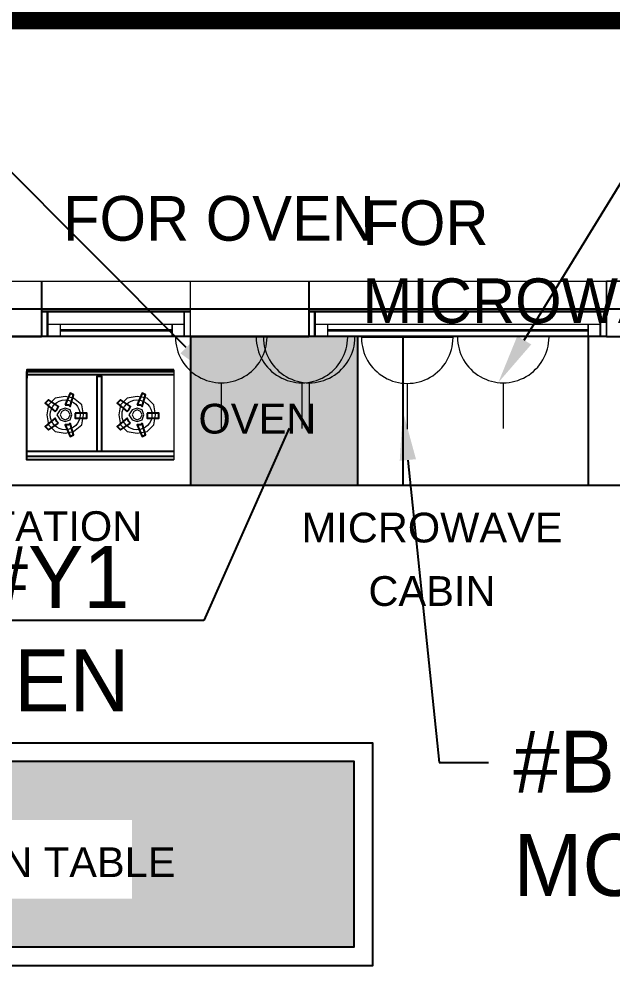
# Model space of a CAD drawing. Header units: metres. Extents: x 75097 to 220695, y -1557923 to -1361206.
# Drawn here: x 105070 to 107463, y -1373298 to -1369416 of the extents above; entities that cross this region are included whole.
import ezdxf
from ezdxf import colors
from ezdxf.entities.mleader import LeaderData, LeaderLine
from ezdxf.math import Vec2, Vec3

# ---------------------------------------------------------------- set-up
doc = ezdxf.new("R2010")
doc.units = ezdxf.units.M
doc.linetypes.add('DASHED2', pattern=[0.375, 0.25, -0.125])
doc.layers.get('0').update_dxf_attribs({"lineweight": 0})
for name, color, linetype, lineweight in [('A-100 - Copy$0$Aluminum', 8, 'Continuous', 0), ('A-100 - Copy$0$Proj', 8, 'Continuous', 0), ('A-100 - Copy$0$Walls', 8, 'Continuous', 0)]:
    doc.layers.add(name, color=color, linetype=linetype, lineweight=lineweight)
for name, color, linetype in [('A-100 - Copy$0$axes', 8, 'Continuous'), ('A-100 - Copy$0$PDF_Geometry', 8, 'Continuous'), ('A-100 - Copy$0$PDF_Solid Fills', 8, 'Continuous'), ('A-100 - Copy$0$PDF_Text', 8, 'Continuous')]:
    doc.layers.add(name, color=color, linetype=linetype)
doc.layers.add('E-POWR', color=7, linetype='Continuous', lineweight=9, true_color=0x4e7e3e)
doc.layers.add('E-POWR-IDEN _1-100_', color=7, linetype='Continuous', lineweight=9, true_color=0x4e7e3e)
doc.styles.add('A-100 - Copy$0$PDF Arial', font='arial.ttf')
doc.styles.add('Optima_5', font='', dxfattribs={"height": 3.001645})
doc.styles.get("Standard").update_dxf_attribs({"font": 'GOTHIC.TTF'})
doc.styles.get('Optima_5').set_extended_font_data('Optima')

# ---------------------------------------------------------------- blocks, each defined once
blk = doc.blocks.new('NORMAL SOCKET')
at = {"layer": 'E-POWR'}
for p, q in [((0, 307.7), (0, 615.4)), ((-307.7, 0), (307.7, 0))]:
    blk.add_line(p, q, dxfattribs=at)
blk.add_ellipse((0, 0), major_axis=(32.8, 305.9), ratio=1, start_param=4.81904, end_param=7.960633, dxfattribs=at)
blk = doc.blocks.new('A-100 - Copy$0$A$C02230961')
at = {"layer": 'A-100 - Copy$0$PDF_Geometry', "lineweight": 25}
h = blk.add_hatch(dxfattribs=at)
h.set_pattern_fill('ANGLE', color=256, scale=500)
h.set_pattern_definition([(0, (-1219317.64, -1092026.17), (0, 137.5), [100, -37.5]), (90, (-1219317.64, -1092026.17), (-137.5, 8e-15), [100, -37.5])])
h.paths.add_polyline_path([(10723.7, -4993.7), (11262.7, -4993.7), (11262.7, -4562.4), (10962.9, -4562.4), (10962.9, -4602.9), (10821.4, -4602.9), (10821.4, -4562.4), (10349.7, -4562.4), (10349.7, -4602.9), (10208.2, -4602.9), (10208.2, -4562.4), (10033, -4562.4), (10033, -4003.2), (9938.7, -4003.2), (9938.7, -4562.4), (9635.5, -4562.4), (9635.5, -4602.9), (9500.8, -4602.9), (9500.8, -4562.4), (9022.4, -4562.4), (9022.4, -4602.9), (8887.6, -4602.9), (8887.6, -4562.4), (8705.7, -4562.4), (8705.7, -5307.5), (8739.4, -5307.5), (8723.2, -5388.4), (9042.6, -5388.4), (9042.6, -5428.8), (9039.6, -5428.8, -0.375368), (8715.8, -5711.8, -0.39984), (9466.1, -6426), (9467.1, -6426), (9467.1, -6466.4), (9433.4, -6466.4), (9419.9, -6483.3, -0.414214), (9389.6, -6513.6), (9393, -6520.3), (9302, -6513.6, -0.599371), (9276.8, -6466.4), (8723.2, -6466.4), (8741.3, -6556.8), (10723.7, -6556.8)])
h.paths.add_polyline_path([(14436.9, -4636.6), (11970.2, -4636.6), (11970.2, -6461.7), (11336.8, -6461.7), (11336.8, -6630.9), (11262.7, -6630.9), (11262.7, -7372.1), (11262.7, -7439.5), (11336.8, -7439.5), (11336.8, -8355.8), (12536.8, -8355.8), (12536.8, -8066.1), (12516.6, -8066.1), (12531.4, -7992), (12536.8, -7992), (12536.8, -7318.2), (12530.1, -7318.2), (12516.6, -7250.8), (12536.8, -7250.8), (12536.8, -6967.8), (12516.6, -6967.8), (12532.8, -6887), (12536.8, -6887), (12536.8, -6219.9), (12530.1, -6219.9), (12516.6, -6145.8), (12536.8, -6145.8), (12536.8, -5761.8), (14436.9, -5761.8)])
h.paths.add_polyline_path([(12037, -7392.3), (12030.8, -7392.3), (12030.8, -7405.2, 0.414215)], flags=16)
h.paths.add_polyline_path([(12091.4, -7338.4), (12091.4, -7378.8), (11343.5, -7378.8), (11343.5, -7338.4), (11902.8, -7338.4), (11902.8, -7331.7), (11923, -7331.7), (11923, -7311.5), (12030.8, -7311.5), (12030.8, -7331.7), (12057.7, -7331.7)], flags=16)
h.paths.add_polyline_path([(11933.1, -7405.8), (12024.1, -7412.5), (11933.1, -7405.8, -0.517639), (11923.6, -7392.3), (11923, -7392.3), (11923, -7395.7, 0.414214)], flags=16)
h.paths.add_polyline_path([(11350.3, -7392.3), (11363.8, -7459.7), (11343.5, -7459.7), (11343.5, -7392.3)], flags=16)
h.paths.add_polyline_path([(2957.3, -10511.9), (2877.6, -10511.9), (2877.6, -10538.9), (2796.7, -10524.2), (2796.7, -11076.3, -0.599371), (2843.9, -11101.5), (2843.9, -11192.4), (2839.5, -11173.3, -0.584927), (2813.6, -11219.4), (2816.9, -11226.1), (2803.4, -11226.1), (2803.4, -11232.9), (2796.7, -11266.5), (2756.3, -11266.5), (2756.3, -11265.6, -0.39984), (2042.1, -10515.3, -0.381307), (1752.3, -10839.9), (1752.3, -10842.1), (1718.7, -10842.1), (1718.7, -10518.7), (1678.2, -10518.7), (1657.3, -10518.7), (1657.3, -10511.9), (-42.7, -10511.9), (-42.7, -11138.2), (-42.7, -12311.9), (2957.3, -12311.9)])
h.paths.add_polyline_path([(637.7, -11637.3), (2299.7, -11637.3), (2299.7, -11241.3), (637.7, -11241.3)], flags=24)
h.paths.add_polyline_path([(12347.4, -5213.9), (13381.6, -5213.9), (13381.6, -4916.9), (12347.4, -4916.9)], flags=24)
h.paths.add_polyline_path([(8700, -6312.9), (10212.7, -6312.9), (10212.7, -5593.3), (8700, -5593.3)], flags=9)
h.paths.add_polyline_path([(10170.8, -5243.1), (10170.8, -6572.5), (10710.4, -6572.5), (10710.4, -5243.1)], flags=9)
h.paths.add_polyline_path([(9375.1, -4957.7), (10990.8, -4957.7), (10990.8, -4660.8), (9375.1, -4660.8)], flags=24)
at = {"layer": 'A-100 - Copy$0$PDF_Solid Fills'}
blk.add_hatch(color=256, dxfattribs=at).paths.add_polyline_path([(5819.2, -4003.2), (5145.4, -4003.2), (5145.4, -4602.9), (5819.2, -4602.9)])
h = blk.add_hatch(color=256, dxfattribs=at)
h.paths.add_polyline_path([(3265.6, -6270.6), (3265.6, -5953.9), (4909.6, -5953.9), (4909.6, -6270.6)])
h.paths.add_polyline_path([(2477.3, -6466), (5805.7, -6466), (5805.7, -5718.1), (2477.3, -5718.1)], flags=0)
at = {"layer": 'A-100 - Copy$0$Aluminum'}
for p, q in [((5145, -3905.9, -2.4), (4545, -3905.9, -2.4)), ((4570, -3905.9, -2.4), (4570, -4005.9, -2.4)), ((5120, -3905.9, -2.4), (5120, -4005.9, -2.4)), ((6823, -3905.9, -2.4), (5623, -3905.9, -2.4)), ((5648, -3905.9, -2.4), (5648, -4005.9, -2.4)), ((6798, -3905.9, -2.4), (6798, -4005.9, -2.4)), ((5120, -3955.9, -2.4), (4570, -3955.9, -2.4)), ((4620, -3955.9, -2.4), (4620, -4005.9, -2.4)), ((5070, -3955.9, -2.4), (5070, -4005.9, -2.4)), ((6798, -3955.9, -2.4), (5648, -3955.9, -2.4)), ((5698, -3955.9, -2.4), (5698, -4005.9, -2.4)), ((6748, -3955.9, -2.4), (6748, -4005.9, -2.4)), ((4620, -3980.9, -2.4), (5070, -3980.9, -2.4)), ((5698, -3980.9, -2.4), (6748, -3980.9, -2.4)), ((5145, -4005.9, -2.4), (4545, -4005.9, -2.4)), ((6823, -4005.9, -2.4), (5623, -4005.9, -2.4))]:
    blk.add_line(p, q, dxfattribs=at)
at = {"layer": 'A-100 - Copy$0$PDF_Geometry', "lineweight": 5, "elevation": -2.4}
for points in [[(3386.9, -3780.9), (4545.8, -3780.9), (4545.8, -4003.2), (3386.9, -4003.2)], [(5623.8, -3780.9), (5623.8, -4003.2), (5145.4, -4003.2), (5145.4, -3780.9)]]:
    blk.add_lwpolyline(points, close=True, dxfattribs=at)
at = {"layer": 'A-100 - Copy$0$PDF_Geometry', "lineweight": 18, "elevation": -2.4}
for points in [[(4545.8, -3780.9), (5145.4, -3780.9)], [(5623.8, -3780.9), (6823.2, -3780.9)]]:
    blk.add_lwpolyline(points, dxfattribs=at)
at = {"layer": 'A-100 - Copy$0$PDF_Geometry', "lineweight": 5, "elevation": -2.4}
for points in [[(6931, -3780.9), (6823.2, -3780.9), (6823.2, -4003.2), (6931, -4003.2)], [(5145.4, -3902.1), (4545.8, -3902.1)], [(4566, -3902.1), (4566, -4003.2)], [(5118.5, -3902.1), (5118.5, -4003.2)], [(6823.2, -3902.1), (5623.8, -3902.1)], [(5644, -3902.1), (5644, -4003.2)], [(6796.2, -3902.1), (6796.2, -4003.2)], [(5118.5, -3956), (4566, -3956)], [(4619.9, -3956), (4619.9, -4003.2)], [(5071.3, -3956), (5071.3, -4003.2)], [(6796.2, -3956), (5644, -3956)], [(5697.9, -3956), (5697.9, -4003.2)], [(6749, -3956), (6749, -4003.2)], [(4619.9, -3976.3), (5071.3, -3976.3)], [(5697.9, -3976.3), (6749, -3976.3)], [(-42.7, -10431.1), (-42.7, -4003.2), (8581.7, -4003.2)], [(5145.4, -4003.2), (4545.8, -4003.2)], [(6823.2, -4003.2), (5623.8, -4003.2)]]:
    blk.add_lwpolyline(points, dxfattribs=at)
at = {"layer": 'A-100 - Copy$0$PDF_Geometry', "lineweight": 0, "elevation": -2.4}
for points in [[(5145.4, -4003.2), (5819.2, -4003.2), (5819.2, -4003.2)], [(4566, -4319.9), (4572.7, -4360.3), (4599.7, -4387.3), (4640.1, -4394), (4673.8, -4387.3), (4707.5, -4360.3), (4714.2, -4319.9), (4707.5, -4279.5), (4673.8, -4252.5), (4640.1, -4245.8), (4599.7, -4252.5), (4572.7, -4279.5)], [(4855.7, -4319.9), (4862.5, -4360.3), (4889.4, -4387.3), (4929.8, -4394), (4970.3, -4387.3), (4997.2, -4360.3), (5004, -4319.9), (4997.2, -4279.5), (4970.3, -4252.5), (4929.8, -4245.8), (4889.4, -4252.5), (4862.5, -4279.5)], [(4606.4, -4319.9), (4619.9, -4340.1), (4640.1, -4346.8), (4660.3, -4340.1), (4667.1, -4319.9), (4660.3, -4299.7), (4640.1, -4292.9), (4619.9, -4299.7)], [(4619.9, -4319.9), (4626.6, -4333.4), (4640.1, -4340.1), (4653.6, -4333.4), (4660.3, -4319.9), (4653.6, -4306.4), (4640.1, -4299.7), (4626.6, -4306.4)], [(4896.1, -4319.9), (4909.6, -4340.1), (4929.8, -4346.8), (4950.1, -4340.1), (4956.8, -4319.9), (4950.1, -4299.7), (4929.8, -4292.9), (4909.6, -4299.7)], [(4909.6, -4319.9), (4916.4, -4333.4), (4929.8, -4340.1), (4943.3, -4333.4), (4950.1, -4319.9), (4943.3, -4306.4), (4929.8, -4299.7), (4916.4, -4306.4)]]:
    blk.add_lwpolyline(points, close=True, dxfattribs=at)
at = {"layer": 'A-100 - Copy$0$PDF_Geometry', "lineweight": 25, "elevation": -2.4}
for points in [[(5145.4, -4003.2), (5145.4, -4602.9)], [(5819.2, -4003.2), (5819.2, -4602.9)], [(6001.1, -4003.2), (6001.1, -4602.9)], [(6749, -4003.2), (6749, -4602.9)], [(5078.1, -4138), (4491.9, -4138), (4485.1, -4138), (4485.1, -4171.7)], [(5078.1, -4501.8), (4485.1, -4501.8), (4485.1, -4144.7), (5078.1, -4144.7)], [(5078.1, -4158.2), (4491.9, -4158.2), (4485.1, -4158.2)], [(4788.3, -4468.1), (4788.3, -4164.9), (4768.1, -4164.9), (4768.1, -4468.1)], [(5078.1, -4468.1), (4485.1, -4468.1)], [(5078.1, -4488.3), (4485.1, -4488.3)], [(4404.3, -4602.9), (8631.6, -4602.9)]]:
    blk.add_lwpolyline(points, dxfattribs=at)
at = {"layer": 'A-100 - Copy$0$PDF_Geometry', "lineweight": 0, "elevation": -2.4}
blk.add_lwpolyline([(5078.1, -4138), (5078.1, -4501.8)], dxfattribs=at)
at = {"layer": 'A-100 - Copy$0$PDF_Geometry', "lineweight": 25, "elevation": -2.4}
for points in [[(4599.7, -4306.4), (4606.4, -4299.7), (4613.2, -4286.2), (4572.7, -4259.2), (4559.3, -4272.7)], [(4640.1, -4279.5), (4653.6, -4279.5), (4660.3, -4286.2), (4673.8, -4239), (4660.3, -4232.3)], [(4889.4, -4306.4), (4896.1, -4299.7), (4902.9, -4286.2), (4862.5, -4259.2), (4849, -4272.7)], [(4929.8, -4279.5), (4943.3, -4279.5), (4950.1, -4286.2), (4963.5, -4239), (4950.1, -4232.3)], [(4613.2, -4353.6), (4606.4, -4346.8), (4599.7, -4333.4), (4559.3, -4367), (4572.7, -4380.5)], [(4680.5, -4313.1), (4680.5, -4319.9), (4680.5, -4333.4), (4727.7, -4333.4), (4727.7, -4313.1)], [(4902.9, -4353.6), (4896.1, -4346.8), (4889.4, -4333.4), (4849, -4367), (4862.5, -4380.5)], [(4970.3, -4313.1), (4970.3, -4319.9), (4970.3, -4333.4), (5017.4, -4333.4), (5017.4, -4313.1)], [(4660.3, -4353.6), (4653.6, -4360.3), (4640.1, -4360.3), (4660.3, -4407.5), (4673.8, -4400.7)], [(4950.1, -4353.6), (4943.3, -4360.3), (4929.8, -4360.3), (4950.1, -4407.5), (4963.5, -4400.7)], [(2396.4, -6540.1), (5879.9, -6540.1), (5879.9, -5644), (2396.4, -5644)], [(2470.5, -6466), (5805.7, -6466), (5805.7, -5718.1), (2470.5, -5718.1)]]:
    blk.add_lwpolyline(points, close=True, dxfattribs=at)
at = {"layer": 'A-100 - Copy$0$PDF_Geometry', "lineweight": 0}
for centre in [(4639.9, -4319.9, -2.4), (4929.6, -4319.9, -2.4)]:
    blk.add_circle(centre, 60.4, dxfattribs=at)
at = {"layer": 'A-100 - Copy$0$Proj'}
for p, q in [((4545, -3780.9, -2.4), (5145, -3780.9, -2.4)), ((5623, -3780.9, -2.4), (6823, -3780.9, -2.4))]:
    blk.add_line(p, q, dxfattribs=at)
at = {"layer": 'A-100 - Copy$0$Walls'}
for p, q in [((3387, -3780.9, -2.4), (4545, -3780.9, -2.4)), ((4545, -4005.9, -2.4), (4545, -3780.9, -2.4)), ((5145, -3780.9, -2.4), (5623, -3780.9, -2.4)), ((5145, -4005.9, -2.4), (5145, -3780.9, -2.4)), ((5623, -4005.9, -2.4), (5623, -3780.9, -2.4)), ((6823, -3780.9, -2.4), (6933, -3780.9, -2.4)), ((6823, -4005.9, -2.4), (6823, -3780.9, -2.4)), ((3387, -4005.9, -2.4), (4545, -4005.9, -2.4)), ((5145, -4005.9, -2.4), (5623, -4005.9, -2.4)), ((6823, -4005.9, -2.4), (6933, -4005.9, -2.4))]:
    blk.add_line(p, q, dxfattribs=at)
at = {"layer": 'A-100 - Copy$0$PDF_Text', "char_height": 120, "attachment_point": 7, "style": 'A-100 - Copy$0$PDF Arial'}
for s, insert in [('OVEN', (5177.6, -4397, -2.4)), ('COOKING/FRYING STATION', (2706.4, -4830.4, -2.4)), ('MICROWAVE', (5593.4, -4836.2, -2.4)), ('CABIN', (5862.8, -5092.2, -2.4)), ('PREPARATION TABLE', (3306, -6186, -2.4))]:
    blk.add_mtext(s, dxfattribs=dict(at, insert=insert))
blk = doc.blocks.new('A-100 - Copy')
at = {"layer": 'A-100 - Copy$0$Aluminum'}
for p, q in [((105760.3, -1370597.7, 0), (105160.3, -1370597.7, 0)), ((105185.3, -1370597.7, 0), (105185.3, -1370697.7, 0)), ((105735.3, -1370597.7, 0), (105735.3, -1370697.7, 0)), ((107438.3, -1370597.7, 0), (106238.3, -1370597.7, 0)), ((106263.3, -1370597.7, 0), (106263.3, -1370697.7, 0)), ((107413.3, -1370597.7, 0), (107413.3, -1370697.7, 0)), ((105735.3, -1370647.7, 0), (105185.3, -1370647.7, 0)), ((105235.3, -1370647.7, 0), (105235.3, -1370697.7, 0)), ((105685.3, -1370647.7, 0), (105685.3, -1370697.7, 0)), ((107413.3, -1370647.7, 0), (106263.3, -1370647.7, 0)), ((106313.3, -1370647.7, 0), (106313.3, -1370697.7, 0)), ((107363.3, -1370647.7, 0), (107363.3, -1370697.7, 0)), ((105760.3, -1370697.7, 0), (105160.3, -1370697.7, 0)), ((105235.3, -1370672.7, 0), (105685.3, -1370672.7, 0)), ((107438.3, -1370697.7, 0), (106238.3, -1370697.7, 0)), ((106313.3, -1370672.7, 0), (107363.3, -1370672.7, 0))]:
    blk.add_line(p, q, dxfattribs=at)
at = {"layer": 'A-100 - Copy$0$axes'}
blk.add_line((119073.3, -1370585.2, 0), (95290.3, -1370585.2, 0), dxfattribs=at)
at = {"layer": 'A-100 - Copy$0$Proj'}
for p, q in [((105160.3, -1370472.7, 0), (105760.3, -1370472.7, 0)), ((106238.3, -1370472.7, 0), (107438.3, -1370472.7, 0))]:
    blk.add_line(p, q, dxfattribs=at)
at = {"layer": 'A-100 - Copy$0$Walls'}
for p, q in [((104002.3, -1370472.7, 0), (105160.3, -1370472.7, 0)), ((105160.3, -1370697.7, 0), (105160.3, -1370472.7, 0)), ((105760.3, -1370472.7, 0), (106238.3, -1370472.7, 0)), ((105760.3, -1370697.7, 0), (105760.3, -1370472.7, 0)), ((106238.3, -1370697.7, 0), (106238.3, -1370472.7, 0)), ((107438.3, -1370472.7, 0), (107548.3, -1370472.7, 0)), ((107438.3, -1370697.7, 0), (107438.3, -1370472.7, 0)), ((104002.3, -1370697.7, 0), (105160.3, -1370697.7, 0)), ((105760.3, -1370697.7, 0), (106238.3, -1370697.7, 0)), ((107438.3, -1370697.7, 0), (107548.3, -1370697.7, 0))]:
    blk.add_line(p, q, dxfattribs=at)
blk.add_blockref('A-100 - Copy$0$A$C02230961', (100615.3, -1366691.8, 2.4))

msp = doc.modelspace()

# ---------------------------------------------------------------- linework, layer by layer
at = {"layer": 'E-POWR', "color": 240, "linetype": 'DASHED2', "ltscale": 500, "true_color": 0xf10e52, "const_width": 100}
msp.add_lwpolyline([(99709.5, -1369406.3), (116033, -1369406.3), (116033, -1375232.9), (107813.3, -1375232.9), (107813.3, -1389072.7), (105210.1, -1389072.7), (105210.1, -1388615.8), (102724.5, -1388615.8), (102724.5, -1389463.8), (99709.5, -1389463.8), (99709.5, -1369406.3)], dxfattribs=at)

# ---------------------------------------------------------------- block references
at = {"layer": 'E-POWR', "color": 85, "xscale": 0.6, "yscale": 0.6, "zscale": 0.6, "rotation": 179.9999997353548}
for p in [(105884.7, -1370697.7, 0), (106209.9, -1370697.7, 0), (106239.1, -1370697.7, 0), (106634.7, -1370700.3, 0), (107021.6, -1370697.7, 0)]:
    msp.add_blockref('NORMAL SOCKET', p, dxfattribs=at)

# ---------------------------------------------------------------- texts
at = {"layer": 'E-POWR-IDEN _1-100_', "width": 1276.833, "attachment_point": 1, "rotation": 360, "line_spacing_factor": 1.047943, "style": 'Optima_5'}
for s, insert, char_height in [('FOR OVEN', (105246.9, -1370129.2, 0), 180.1), ('FOR MICROWAVE', (106454.1, -1370146.7, 0), 180.099)]:
    msp.add_mtext(s, dxfattribs=dict(at, insert=insert, char_height=char_height))

# ---------------------------------------------------------------- leaders
at = {"layer": 'E-POWR'}
ml = msp.add_multileader_mtext('Standard', dxfattribs=at)
ml.set_content('#R2\\PMCP-KITCHEN', color=256)
ml.set_leader_properties()
ml.build(insert=Vec2(0, 0))
ml.multileader.update_dxf_attribs({"text_right_attachment_type": 6, "dogleg_length": 200, "arrow_head_size": 200})
ctx = ml.context
ctx.base_point, ctx.char_height, ctx.arrow_head_size, ctx.landing_gap_size, ctx.plane_origin = Vec3(108012.9, -1369557.9, 0), 250, 200, 100, Vec3(104389, -1370056.2, 0)
ctx.right_attachment = 6
notes = []
notes.append((ctx, [(0, (1, 1, 0), (107812.9, -1369557.9, 0), (1, 0), 200, [(0, [(107002, -1370881.2, 0)], 0, [])])]))
ctx.mtext.insert, ctx.mtext.width, ctx.mtext.flow_direction = Vec3(108112.9, -1369429.8, 0), 1332.272, 5
ml = msp.add_multileader_mtext('Standard', dxfattribs=at)
ml.set_content('#R1\\PMCP-KITCHEN', color=256)
ml.set_leader_properties()
ml.build(insert=Vec2(0, 0))
ml.multileader.update_dxf_attribs({"text_right_attachment_type": 6, "dogleg_length": 200, "arrow_head_size": 200})
ctx = ml.context
ctx.base_point, ctx.char_height, ctx.arrow_head_size, ctx.landing_gap_size, ctx.plane_origin = Vec3(102280.5, -1369775.8, 0), 250, 200, 100, Vec3(103271.7, -1370057.2, 0)
ctx.right_attachment, ctx.text_align_type = 6, 2
notes.append((ctx, [(1, (1, 1, 0), (104952.7, -1369947.7, 0), (-1, 0), 200, [(0, [(105884.7, -1370882.3, 0)], 0, [])])]))
ctx.mtext.insert, ctx.mtext.width, ctx.mtext.alignment, ctx.mtext.flow_direction = Vec3(104652.7, -1369647.7, 0), 1332.272, 3, 5
ml = msp.add_multileader_mtext('Standard', dxfattribs=at)
ml.set_content('#Y1\\PMCP-KITCHEN', color=256)
ml.set_leader_properties()
ml.build(insert=Vec2(0, 0))
ml.multileader.update_dxf_attribs({"text_right_attachment_type": 6, "dogleg_length": 200, "arrow_head_size": 200})
ctx = ml.context
ctx.base_point, ctx.char_height, ctx.arrow_head_size, ctx.landing_gap_size, ctx.plane_origin = Vec3(103142.2, -1371668.9, 0), 250, 200, 100, Vec3(103626.2, -1370057.2, 0)
ctx.right_attachment, ctx.text_align_type = 6, 2
notes.append((ctx, [(1, (1, 1, 0), (105814.5, -1371840.8, 0), (-1, 0), 200, [(0, [(106239.1, -1370882.3, 0)], 0, [])])]))
ctx.mtext.insert, ctx.mtext.width, ctx.mtext.alignment, ctx.mtext.flow_direction = Vec3(105514.5, -1371540.8, 0), 1332.272, 3, 5
ml = msp.add_multileader_mtext('Standard', dxfattribs=at)
ml.set_content('#B1\\PMCP-KITCHEN', color=256)
ml.set_leader_properties()
ml.build(insert=Vec2(0, 0))
ml.multileader.update_dxf_attribs({"text_right_attachment_type": 6, "dogleg_length": 200, "arrow_head_size": 200})
ctx = ml.context
ctx.base_point, ctx.char_height, ctx.arrow_head_size, ctx.landing_gap_size, ctx.plane_origin = Vec3(106962.9, -1372413.4, 0), 250, 200, 100, Vec3(104003.5, -1370169.8, 0)
ctx.right_attachment = 6
notes.append((ctx, [(0, (1, 1, 0), (106762.9, -1372413.4, 0), (1, 0), 200, [(0, [(106616.5, -1370994.9, 0)], 0, [])])]))
ctx.mtext.insert, ctx.mtext.width, ctx.mtext.flow_direction = Vec3(107062.9, -1372285.3, 0), 1332.272, 5
for ctx, leaders in notes:
    for number, flags, end, landing, length, lines in leaders:
        leader = LeaderData()
        leader.index, (leader.has_last_leader_line, leader.has_dogleg_vector, leader.attachment_direction) = number, flags
        leader.last_leader_point, leader.dogleg_vector, leader.dogleg_length = Vec3(end), Vec3(landing), length
        for number, points, colour, breaks in lines:
            line = LeaderLine()
            line.index, line.vertices, line.color, line.breaks = number, Vec3.list(points), colors.encode_raw_color(colour), breaks
            leader.lines.append(line)
        ctx.leaders.append(leader)

# ---------------------------------------------------------------- next in the draw order: block references
msp.add_blockref('A-100 - Copy', (0, 0))

doc.saveas('drawing.dxf')
